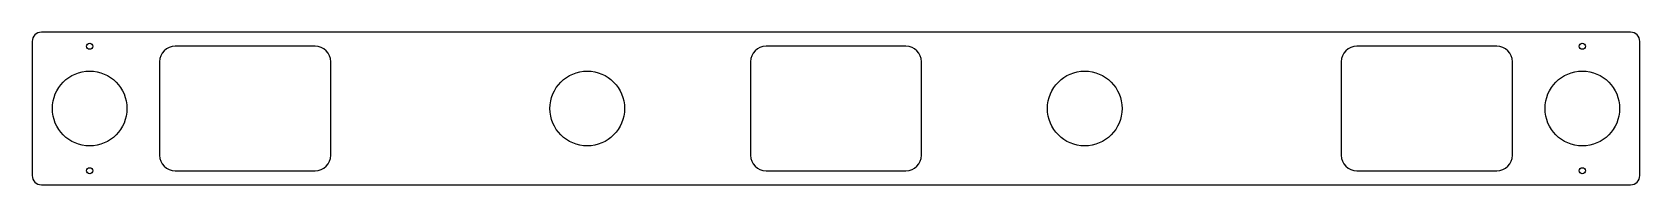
# Model space of a CAD drawing. Header units: millimetres. Extents: x 0 to 517, y 0 to 49.
import ezdxf

# ---------------------------------------------------------------- set-up
doc = ezdxf.new("R2010")
doc.units = ezdxf.units.MM

msp = doc.modelspace()

# ---------------------------------------------------------------- linework, layer by layer
at = {"color": 7, "linetype": 'Continuous', "lineweight": 25}
for p, q in [((514, 49), (3, 49)), ((0, 46), (0, 3)), ((91, 44.5), (46, 44.5)), ((281, 44.5), (236, 44.5)), ((471, 44.5), (426, 44.5)), ((517, 3), (517, 46)), ((41, 39.5), (41, 9.5)), ((96, 9.5), (96, 39.5)), ((231, 39.5), (231, 9.5)), ((286, 9.5), (286, 39.5)), ((421, 39.5), (421, 9.5)), ((476, 9.5), (476, 39.5)), ((3, 0), (514, 0)), ((46, 4.5), (91, 4.5)), ((236, 4.5), (281, 4.5)), ((426, 4.5), (471, 4.5))]:
    msp.add_line(p, q, dxfattribs=at)
for centre, radius in [((18.5, 44.5), 1), ((498.5, 44.5), 1), ((18.5, 24.5), 12), ((178.5, 24.5), 12), ((338.5, 24.5), 12), ((498.5, 24.5), 12), ((18.5, 4.5), 1), ((498.5, 4.5), 1)]:
    msp.add_circle(centre, radius, dxfattribs=at)
for centre, radius, start, end in [((3, 46), 3, 90, 180), ((514, 46), 3, 0, 90), ((46, 39.5), 5, 90, 180), ((91, 39.5), 5, 0, 90), ((236, 39.5), 5, 90, 180), ((281, 39.5), 5, 0, 90), ((426, 39.5), 5, 90, 180), ((471, 39.5), 5, 0, 90), ((46, 9.5), 5, 180, 270), ((91, 9.5), 5, 270, 0), ((236, 9.5), 5, 180, 270), ((281, 9.5), 5, 270, 0), ((426, 9.5), 5, 180, 270), ((471, 9.5), 5, 270, 0), ((3, 3), 3, 180, 270), ((514, 3), 3, 270, 0)]:
    msp.add_arc(centre, radius, start, end, dxfattribs=at)

doc.saveas('drawing.dxf')
